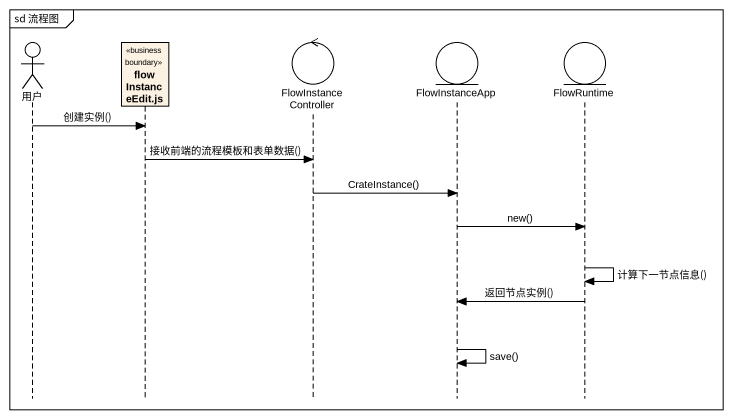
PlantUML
@startuml
mainframe sd 流程图
hide footbox
actor 用户
participant "flowInstanceEdit.js" as flowInstanceEdit_js <<business boundary>>
control FlowInstanceController
entity FlowInstanceApp
entity FlowRuntime

用户 -> flowInstanceEdit_js : 创建实例()
flowInstanceEdit_js -> FlowInstanceController : 接收前端的流程模板和表单数据()
FlowInstanceController -> FlowInstanceApp : CrateInstance()
FlowInstanceApp -> FlowRuntime : new()
FlowRuntime -> FlowRuntime : 计算下一节点信息()
FlowRuntime -> FlowInstanceApp : 返回节点实例()
FlowInstanceApp -> FlowInstanceApp : save()
@enduml
